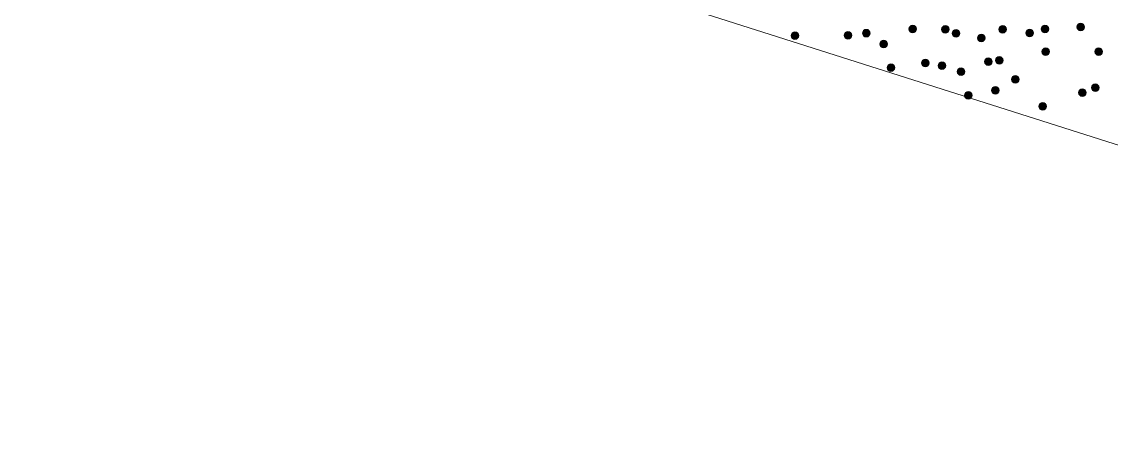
# Model space of a CAD drawing. Header units: inches. Extents: x 15 to 141071, y -30183 to 14738.
# Drawn here: x 70583.53 to 70592.56, y -9432.61 to -9429.08 of the extents above; entities that cross this region are included whole.
import ezdxf

# ---------------------------------------------------------------- set-up
doc = ezdxf.new("R2010")
doc.units = ezdxf.units.IN
doc.header["$MEASUREMENT"] = 0
doc.layers.add('LINE', color=7, linetype='Continuous')

msp = doc.modelspace()

# ---------------------------------------------------------------- hatches: boundary and pattern name
at = {"layer": 'LINE', "lineweight": 20, "ltscale": 0.5}
for points in [[(70590.946229, -9429.15031, -1), (70590.886674, -9429.129034, -1)], [(70590.946229, -9429.15031, -1), (70590.886674, -9429.129034, -1)], [(70591.217051, -9429.152298, -1), (70591.157496, -9429.131023, -1)], [(70591.217051, -9429.152298, -1), (70591.157496, -9429.131023, -1)], [(70591.690047, -9429.151535, -1), (70591.630492, -9429.130259, -1)], [(70591.690047, -9429.151535, -1), (70591.630492, -9429.130259, -1)], [(70592.042534, -9429.136202, -1), (70591.979459, -9429.140785, -1)], [(70592.042534, -9429.136202, -1), (70591.979459, -9429.140785, -1)], [(70592.339917, -9429.118405, -1), (70592.276843, -9429.122989, -1)], [(70592.339917, -9429.118405, -1), (70592.276843, -9429.122989, -1)], [(70589.971014, -9429.190827, -1), (70589.907939, -9429.19541, -1)], [(70589.971014, -9429.190827, -1), (70589.907939, -9429.19541, -1)], [(70590.408537, -9429.201788, -1), (70590.348982, -9429.180512, -1)], [(70590.408537, -9429.201788, -1), (70590.348982, -9429.180512, -1)], [(70590.560681, -9429.183532, -1), (70590.501126, -9429.162257, -1)], [(70590.560681, -9429.183532, -1), (70590.501126, -9429.162257, -1)], [(70591.304499, -9429.184758, -1), (70591.244945, -9429.163482, -1)], [(70591.304499, -9429.184758, -1), (70591.244945, -9429.163482, -1)], [(70591.513763, -9429.223182, -1), (70591.454208, -9429.201906, -1)], [(70591.513763, -9429.223182, -1), (70591.454208, -9429.201906, -1)], [(70591.916214, -9429.169553, -1), (70591.853139, -9429.174137, -1)], [(70591.916214, -9429.169553, -1), (70591.853139, -9429.174137, -1)], [(70590.705249, -9429.272671, -1), (70590.645695, -9429.251396, -1)], [(70590.705249, -9429.272671, -1), (70590.645695, -9429.251396, -1)], [(70592.049769, -9429.325071, -1), (70591.986695, -9429.329655, -1)], [(70592.049769, -9429.325071, -1), (70591.986695, -9429.329655, -1)], [(70592.487293, -9429.336033, -1), (70592.427738, -9429.314757, -1)], [(70592.487293, -9429.336033, -1), (70592.427738, -9429.314757, -1)], [(70591.04975, -9429.430859, -1), (70590.990195, -9429.409584, -1)], [(70591.04975, -9429.430859, -1), (70590.990195, -9429.409584, -1)], [(70591.57315, -9429.419386, -1), (70591.513595, -9429.39811, -1)], [(70591.57315, -9429.419386, -1), (70591.513595, -9429.39811, -1)], [(70591.664252, -9429.396623, -1), (70591.601178, -9429.401207, -1)], [(70591.664252, -9429.396623, -1), (70591.601178, -9429.401207, -1)], [(70590.764636, -9429.468876, -1), (70590.705081, -9429.4476, -1)], [(70590.764636, -9429.468876, -1), (70590.705081, -9429.4476, -1)], [(70591.187603, -9429.452609, -1), (70591.128048, -9429.431333, -1)], [(70591.187603, -9429.452609, -1), (70591.128048, -9429.431333, -1)], [(70591.346462, -9429.501743, -1), (70591.286907, -9429.480467, -1)], [(70591.346462, -9429.501743, -1), (70591.286907, -9429.480467, -1)], [(70591.797808, -9429.552141, -1), (70591.734733, -9429.556725, -1)], [(70591.797808, -9429.552141, -1), (70591.734733, -9429.556725, -1)], [(70591.405849, -9429.697947, -1), (70591.346294, -9429.676671, -1)], [(70591.405849, -9429.697947, -1), (70591.346294, -9429.676671, -1)], [(70591.631206, -9429.644163, -1), (70591.568132, -9429.648746, -1)], [(70591.631206, -9429.644163, -1), (70591.568132, -9429.648746, -1)], [(70592.352058, -9429.676173, -1), (70592.292503, -9429.654897, -1)], [(70592.352058, -9429.676173, -1), (70592.292503, -9429.654897, -1)], [(70592.457845, -9429.636343, -1), (70592.39829, -9429.615067, -1)], [(70592.457845, -9429.636343, -1), (70592.39829, -9429.615067, -1)], [(70592.02309, -9429.777112, -1), (70591.960015, -9429.781695, -1)], [(70592.02309, -9429.777112, -1), (70591.960015, -9429.781695, -1)]]:
    msp.add_hatch(color=7, dxfattribs=at).paths.add_polyline_path(points)

# ---------------------------------------------------------------- linework, layer by layer
at = {"layer": 'LINE', "color": 7, "lineweight": 20, "ltscale": 0.5}
msp.add_line((70600.516215, -9432.612396), (70583.53494, -9427.210892), dxfattribs=at)
msp.add_line((70600.516215, -9432.612396), (70583.53494, -9427.210892), dxfattribs=at)
for centre in [(70590.916451, -9429.139672), (70590.916451, -9429.139672), (70591.187273, -9429.14166), (70591.187273, -9429.14166), (70591.660269, -9429.140897), (70591.660269, -9429.140897), (70592.010996, -9429.138494), (70592.010996, -9429.138494), (70592.30838, -9429.120697), (70592.30838, -9429.120697), (70589.939476, -9429.193118), (70589.939476, -9429.193118), (70590.37876, -9429.19115), (70590.37876, -9429.19115), (70590.530904, -9429.172895), (70590.530904, -9429.172895), (70591.274722, -9429.17412), (70591.274722, -9429.17412), (70591.483986, -9429.212544), (70591.483986, -9429.212544), (70591.884677, -9429.171845), (70591.884677, -9429.171845), (70590.675472, -9429.262034), (70590.675472, -9429.262034), (70592.018232, -9429.327363), (70592.018232, -9429.327363), (70592.457515, -9429.325395), (70592.457515, -9429.325395), (70591.019973, -9429.420221), (70591.019973, -9429.420221), (70591.543372, -9429.408748), (70591.543372, -9429.408748), (70591.632715, -9429.398915), (70591.632715, -9429.398915), (70590.734859, -9429.458238), (70590.734859, -9429.458238), (70591.157825, -9429.441971), (70591.157825, -9429.441971), (70591.316685, -9429.491105), (70591.316685, -9429.491105), (70591.76627, -9429.554433), (70591.76627, -9429.554433), (70591.376072, -9429.687309), (70591.376072, -9429.687309), (70591.599669, -9429.646455), (70591.599669, -9429.646455), (70592.32228, -9429.665535), (70592.32228, -9429.665535), (70592.428067, -9429.625705), (70592.428067, -9429.625705), (70591.991552, -9429.779404), (70591.991552, -9429.779404)]:
    msp.add_circle(centre, 0.031621, dxfattribs=at)

doc.saveas('drawing.dxf')
